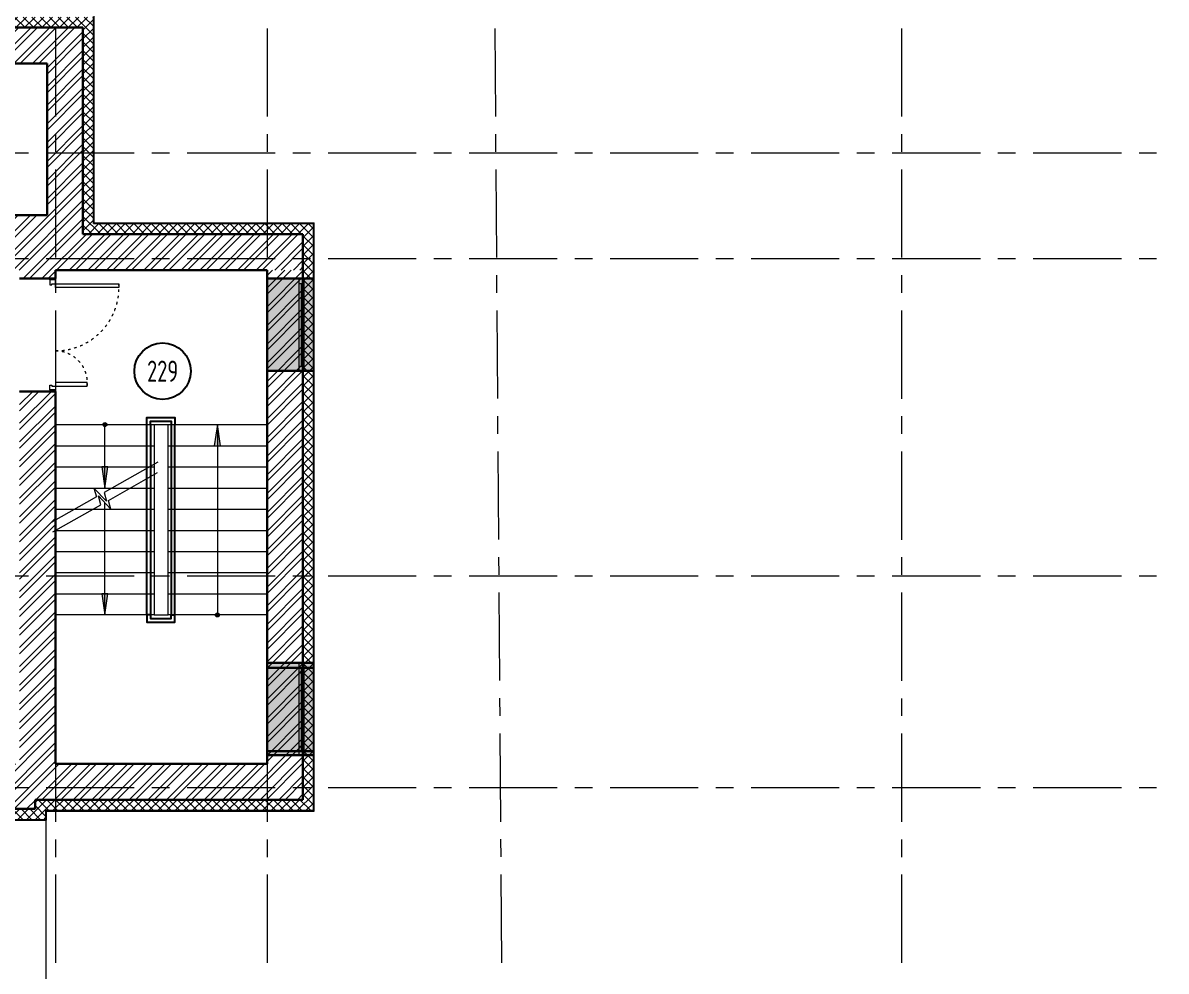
# Model space of a CAD drawing. Header units: millimetres. Extents: x -13407 to 95998, y -2719 to 109387.
# Drawn here: x 17107 to 33321, y 33681 to 47129 of the extents above; entities that cross this region are included whole.
import ezdxf
from ezdxf.enums import TextEntityAlignment as Align

# ---------------------------------------------------------------- set-up
doc = ezdxf.new("R2010")
doc.units = ezdxf.units.MM
doc.linetypes.add('ACAD_ISO03W100', pattern=[30, 12, -18])
doc.linetypes.add('CENTER', pattern=[2, 1.25, -0.25, 0.25, -0.25])
for name, color, linetype, lineweight in [('АР_Двери', 5, 'Continuous', 18), ('АР_Лестницы', 250, 'Continuous', 15), ('АР_Лестницы ограждение', 94, 'Continuous', 25), ('АР_Маркер экспликации', 239, 'Continuous', 13), ('АР_Навесной фасад', 5, 'Continuous', 5), ('АР_Номер помещения', 1, 'Continuous', 25), ('АР_Окна БЛОК', 250, 'Continuous', 13), ('АР_Оси', 193, 'Continuous', 9), ('АР_Помещения_площадь', 19, 'Continuous', 9), ('АР_Сущ Несущая стена', 202, 'Continuous', 30), ('АР_Утеплитель', 250, 'Continuous', 9), ('АР_Штриховка кирпич', 250, 'Continuous', 9)]:
    doc.layers.add(name, color=color, linetype=linetype, lineweight=lineweight)
doc.styles.add('ISOCPEUR', font='isocpeur.ttf', dxfattribs={"width": 0.7})
doc.styles.get("Standard").update_dxf_attribs({"font": 'arial.ttf'})

# ---------------------------------------------------------------- blocks, each defined once
blk = doc.blocks.new('*U271')
h = blk.add_hatch(color=253)
h.dxf.hatch_style = 1
edge = h.paths.add_edge_path()
edge.add_arc((0, 0), 27.6, 359.64, 719.64)
h = blk.add_hatch(color=253)
h.dxf.hatch_style = 1
h.paths.add_polyline_path([(2400, -44), (2400, 44), (2700, 0)])
at = {"color": 253}
blk.add_line((2700, 0), (0, 0), dxfattribs=at)
blk.add_lwpolyline([(2400, 44), (2400, -44), (2700, 0), (2400, 44)], dxfattribs=at)
blk.add_circle((0, 0), 27.6, dxfattribs=at)
blk = doc.blocks.new('*U272')
h = blk.add_hatch(color=253)
h.dxf.hatch_style = 1
edge = h.paths.add_edge_path()
edge.add_arc((0, 0), 27.6, 359.64, 719.64)
h = blk.add_hatch(color=253)
h.dxf.hatch_style = 1
h.paths.add_polyline_path([(600, -44), (600, 44), (900, 0)])
at = {"color": 253}
blk.add_line((900, 0), (0, 0), dxfattribs=at)
blk.add_lwpolyline([(600, 44), (600, -44), (900, 0), (600, 44)], dxfattribs=at)
blk.add_circle((0, 0), 27.6, dxfattribs=at)
blk = doc.blocks.new('дверь 1600')
at = {"color": 253}
for points in [[(983669, -50615), (984119, -50615), (984119, -50566), (983669, -50566)], [(984119, -52016), (983219, -52016), (983219, -52016), (983219, -51966), (984119, -51966)]]:
    blk.add_lwpolyline(points, close=True, dxfattribs=at)
for points in [[(984199, -50491), (984119, -50491), (984119, -50511), (984199, -50511), (984199, -50491)], [(984119, -50511), (984199, -50511), (984199, -50581), (984169, -50581), (984169, -50566), (984119, -50566), (984119, -50511)], [(984119, -52071), (984199, -52071), (984199, -52001), (984169, -52001), (984169, -52016), (984119, -52016), (984119, -52071)], [(984199, -52091), (984119, -52091), (984119, -52071), (984199, -52071), (984199, -52091)]]:
    blk.add_lwpolyline(points, dxfattribs=at)
at = {"color": 253, "linetype": 'ACAD_ISO03W100', "ltscale": 3}
for centre, radius, start, end in [((984121, -50611), 455, 174.2504, 269.7078), ((984120, -51968), 902, 90.0605, 183.0273)]:
    blk.add_arc(centre, radius, start, end, dxfattribs=at)
blk = doc.blocks.new('*U172')
h = blk.add_hatch(color=253)
h.dxf.hatch_style = 1
h.paths.add_polyline_path([(-1180, -450), (0, -450), (0, 220), (-1180, 220)])
at = {"color": 253, "lineweight": 30}
for p, q in [((-1180, -450), (-1180, 220)), ((0, -450), (0, 220))]:
    blk.add_line(p, q, dxfattribs=at)
at = {"color": 253}
for p, q in [((0, 220), (-1180, 220)), ((-1180, 70), (0, 70)), ((-1180, 0), (0, 0)), ((-1110, 0), (-1110, 70)), ((-1110, 35), (-70, 35)), ((-70, 0), (-70, 70)), ((-1180, -450), (0, -450)), ((-1180, -450), (-1180, -450)), ((-1180, -450), (-1180, -450)), ((0, -450), (0, -450)), ((0, -450), (0, -450))]:
    blk.add_line(p, q, dxfattribs=at)
blk = doc.blocks.new('*U381')
at = {"layer": 'АР_Номер помещения', "color": 253}
blk.add_circle((-16310, 5873), 400, dxfattribs=at)
at = {"layer": 'АР_Номер помещения', "color": 253, "style": 'ISOCPEUR', "width": 0.7}
blk.add_attdef('НОМЕР_ПОМЕЩЕНИЯ', text='', height=300, dxfattribs=at).set_placement((-16310, 5873), align=Align.MIDDLE_CENTER)
at = {"layer": 'АР_Помещения_площадь', "color": 253, "lineweight": 30, "width": 0.7, "flags": 104}
blk.add_attdef('ИМЯ_ПОМЕЩЕНИЯ', text='', height=100, dxfattribs=at).set_placement((158, 1217), align=Align.MIDDLE_CENTER)
blk = doc.blocks.new('*U152')
h = blk.add_hatch(color=253)
h.dxf.hatch_style = 1
h.paths.add_polyline_path([(-1310, -450), (0, -450), (0, 220), (-1310, 220)])
at = {"color": 253, "lineweight": 30}
for p, q in [((-1310, -450), (-1310, 220)), ((0, -450), (0, 220))]:
    blk.add_line(p, q, dxfattribs=at)
at = {"color": 253}
for p, q in [((0, 220), (-1310, 220)), ((-1310, 70), (0, 70)), ((-1310, 0), (0, 0)), ((-1240, 0), (-1240, 70)), ((-1240, 35), (-70, 35)), ((-70, 0), (-70, 70)), ((-1310, -450), (0, -450)), ((-1310, -450), (-1310, -450)), ((-1310, -450), (-1310, -450)), ((0, -450), (0, -450)), ((0, -450), (0, -450))]:
    blk.add_line(p, q, dxfattribs=at)
blk = doc.blocks.new('*U153')
h = blk.add_hatch(color=253)
h.dxf.hatch_style = 1
h.paths.add_polyline_path([(-1310, -450), (0, -450), (0, 220), (-1310, 220)])
at = {"color": 253, "lineweight": 30}
for p, q in [((-1310, -450), (-1310, 220)), ((0, -450), (0, 220))]:
    blk.add_line(p, q, dxfattribs=at)
at = {"color": 253}
for p, q in [((0, 220), (-1310, 220)), ((-1310, 70), (0, 70)), ((-1310, 0), (0, 0)), ((-1240, 0), (-1240, 70)), ((-1240, 35), (-70, 35)), ((-70, 0), (-70, 70)), ((-1310, -450), (0, -450)), ((-1310, -450), (-1310, -450)), ((-1310, -450), (-1310, -450)), ((0, -450), (0, -450)), ((0, -450), (0, -450))]:
    blk.add_line(p, q, dxfattribs=at)

msp = doc.modelspace()

# ---------------------------------------------------------------- hatches: boundary and pattern name
at = {"layer": 'АР_Лестницы'}
h = msp.add_hatch(color=253, dxfattribs=at)
h.dxf.hatch_style = 1
h.paths.add_polyline_path([(18226, 39032.2), (18314.6, 39032.2), (18270.3, 38732.2)])
at = {"layer": 'АР_Утеплитель', "ltscale": 100}
h = msp.add_hatch(dxfattribs=at)
h.set_pattern_fill('ANSI37', color=253, scale=700)
h.set_pattern_definition([(45, (-945096.63, 49045.73), (-61.871843, 61.871843), []), (135, (-945096.63, 49045.73), (-61.871843, -61.871843), [])])
h.paths.add_polyline_path([(14984.6, 47631), (14834.6, 47631), (14829.8, 47062.2), (17959.8, 47062.2), (17959.8, 44132.2), (21080, 44132.2), (21080, 36112.2), (17279.8, 36112.2), (17279.8, 35982.2), (11889.8, 35982.2), (11889.8, 27372.2), (16865, 27372.2), (16865, 31337.2), (51665, 31337.2), (51665, 27372.2), (62165, 27372.2), (62165, 9502.2), (68515, 9502.2), (68515, -207.8), (55415, -207.8), (55415, 6142.2), (47535, 6142.2), (47535, 11332.2), (38999.7, 11332.2), (38999.7, 10932.2), (39149.7, 10932.2), (39149.7, 11182.2), (47385, 11182.2), (47385, 5992.2), (55265, 5992.2), (55265, -357.8), (68665, -357.8), (68665, 9652.2), (62315, 9652.2), (62315, 27522.2), (51815, 27522.2), (51815, 31487.2), (16715, 31487.2), (16715, 27522.2), (12039.8, 27522.2), (12039.8, 35832.2), (17429.8, 35832.2), (17429.8, 35962.2), (21230, 35962.2), (21230, 44282.2), (18109.8, 44282.2), (18109.8, 47212.2), (14979.8, 47212.2)])
h.paths.add_polyline_path([(14829.8, 49271), (14979.8, 49271), (14979.8, 50412.5), (15129.8, 50412.5), (15129.8, 50562.5), (14829.8, 50562.5)])
at = {"layer": 'АР_Штриховка кирпич', "ltscale": 100}
h = msp.add_hatch(dxfattribs=at)
h.set_pattern_fill('ANSI32', color=253, scale=500)
h.set_pattern_definition([(45, (76865.7, -55313.48), (-132.58252, 132.58252), []), (45, (76954.09, -55313.48), (-132.58252, 132.58252), [])])
h.paths.add_polyline_path([(17959.8, 47062.2), (17449.8, 46552.2), (17449.8, 44402.2), (16830, 44402.2), (16830, 43622.2), (17060, 43622.2), (17060, 43502.2), (17569.9, 43502.2), (17569.9, 43622.2), (20569.9, 43622.2), (20570, 43622.2), (21080, 43622.2), (21080, 44132.4), (17959.8, 44132.2)])
h.paths.add_polyline_path([(14829.4, 48287.2), (14829.4, 47931), (14824.7, 47566), (14315.2, 47566), (14319.8, 43622), (15730, 43622.2), (15729.9, 44402.2), (15099.8, 44402.1), (15099.8, 46552.2), (17449.8, 46552.2), (17959.8, 47062.2), (14830.2, 47062.2), (14829.8, 50562.5), (15129.8, 50562.5), (15129.8, 51055.9), (14319.8, 51055.9), (14320, 49336), (14829.6, 49336), (14829.4, 49571), (14829.8, 49571), (14829.8, 48287.2)])
h = msp.add_hatch(dxfattribs=at)
h.set_pattern_fill('ANSI32', color=253, scale=500)
h.set_pattern_definition([(45, (-951676.66, 109509.3), (-132.58252, 132.58252), []), (45, (-951588.28, 109509.3), (-132.58252, 132.58252), [])])
h.paths.add_polyline_path([(17279.8, 36112.2), (21080, 36112.2), (21080, 43622.2), (20569.9, 43622.2), (20569.9, 36622.2), (17570, 36622.2), (17569.9, 41902.2), (17060, 41902.2), (17060, 36622.2), (11889.8, 36622.2), (11889.8, 35982.2), (17279.8, 35982.2)])

# ---------------------------------------------------------------- linework, layer by layer
at = {"layer": 'АР_Лестницы', "color": 253, "ltscale": 100}
for p, q in [((18970.6, 41432.2), (19169.3, 41432.2)), ((17570, 41132.2), (18970.6, 41132.2)), ((19169.3, 41132.2), (20570.2, 41132.2)), ((17570, 40832.2), (18970.6, 40832.2)), ((19169.3, 40832.2), (20570.1, 40832.2)), ((17570, 40532.2), (18970.6, 40532.2)), ((19169.3, 40532.2), (20570.1, 40532.2)), ((17570, 40232.2), (18970.6, 40232.2)), ((19169.4, 40232.2), (20570.1, 40232.2)), ((17570, 39932.2), (18970.6, 39932.2)), ((19169.4, 39932.2), (20570.1, 39932.2)), ((17570, 39632.2), (18970.6, 39632.2)), ((19169.4, 39632.2), (20570.1, 39632.2)), ((17570, 39332.2), (18970.6, 39332.2)), ((19169.4, 39332.2), (20570.1, 39332.2)), ((17570, 39032.2), (18970.6, 39032.2)), ((19169.4, 39032.2), (20570.1, 39032.2)), ((18970.6, 38732.2), (19169.3, 38732.2))]:
    msp.add_line(p, q, dxfattribs=at)
at = {"layer": 'АР_Лестницы', "color": 253}
msp.add_line((18270.3, 38732.2), (18270.3, 40324.5), dxfattribs=at)
at = {"layer": 'АР_Лестницы', "color": 253, "ltscale": 100}
for points in [[(17570, 38732.2), (17570, 41432.2), (18970.6, 41432.2), (18970.6, 38732.2)], [(19169.3, 38732.2), (19169.3, 41432.2), (20569.9, 41432.2), (20569.9, 38732.2)]]:
    msp.add_lwpolyline(points, close=True, dxfattribs=at)
at = {"layer": 'АР_Лестницы', "color": 253, "ltscale": 25}
for points in [[(19019.8, 40899.7), (18259.2, 40469.2), (18293.6, 40345.1), (18116, 40531.8), (18150.4, 40407.7), (17507, 40043.5)], [(17531, 39910.1), (18213.4, 40296.4), (18179, 40420.5), (18356.6, 40233.8), (18322.2, 40357.9), (19018.1, 40751.8)]]:
    msp.add_lwpolyline(points, dxfattribs=at)
at = {"layer": 'АР_Лестницы', "color": 253}
msp.add_lwpolyline([(18314.6, 39032.2), (18226, 39032.2), (18270.3, 38732.2), (18314.6, 39032.2)], dxfattribs=at)
at = {"layer": 'АР_Лестницы ограждение', "color": 253, "ltscale": 100}
for points in [[(18866, 41432.2), (18866, 41532.5), (19261.9, 41532.5), (19261.9, 41432.2)], [(18916, 38732.2), (18866, 38732.2), (18866, 41432.2)], [(18916, 41432.2), (18916, 41482.5), (19211.9, 41482.5), (19211.9, 41432.2)], [(18916, 41432.2), (18916, 38732.2)], [(19211.9, 38732.2), (19261.9, 38732.2), (19261.9, 41432.2)], [(19211.9, 41432.2), (19211.9, 38732.2)], [(18866, 38732.2), (18866, 38631.9), (19261.9, 38631.9), (19261.9, 38736.6)], [(18916, 38732.2), (18916, 38681.9), (19211.9, 38681.9), (19211.9, 38736.6)]]:
    msp.add_lwpolyline(points, dxfattribs=at)
at = {"layer": 'АР_Навесной фасад', "color": 253, "ltscale": 100}
for p, q in [((18109.8, 44282.2), (18109.8, 47212.2)), ((18119.8, 44292.2), (18119.8, 47222.2)), ((18109.8, 44282.2), (21230, 44282.2)), ((18119.8, 44292.2), (21240, 44292.2)), ((21230, 35962.2), (21230, 44282.2)), ((21240, 35952.2), (21240, 44292.2)), ((17429.8, 35962.2), (21230, 35962.2)), ((17439.8, 35952.2), (21240, 35952.2)), ((12039.8, 35832.2), (17429.8, 35832.2)), ((12049.8, 35822.2), (17439.8, 35822.2))]:
    msp.add_line(p, q, dxfattribs=at)
for points in [[(17429.8, 35962.2), (17429.8, 35832.2)], [(17439.8, 35952.2), (17439.8, 35822.2)], [(17439.8, 31497.2), (17439.8, 35822.2)]]:
    msp.add_lwpolyline(points, dxfattribs=at)
at = {"layer": 'АР_Оси', "color": 253, "linetype": 'CENTER', "ltscale": 1000}
for p, q in [((17569.9, 79049.7), (17569.9, 23317.3)), ((20569.9, 79049.7), (20569.9, 23317.3)), ((23569.9, 79049.7), (23969.9, 23317.3)), ((29569.9, 79049.7), (29569.9, 23317.3)), ((-12563.8, 45287.2), (70614.6, 45287.2)), ((-12563.8, 43787.2), (70614.6, 43787.2)), ((-12563.8, 39287.2), (70614.6, 39287.2)), ((-12563.8, 36287.2), (70614.6, 36287.2))]:
    msp.add_line(p, q, dxfattribs=at)
at = {"layer": 'АР_Сущ Несущая стена', "color": 253, "ltscale": 100}
for p, q in [((17959.8, 47062.2), (14829.8, 47062.2)), ((17959.8, 44132.2), (17959.8, 47062.2)), ((17449.8, 46552.2), (15099.8, 46552.2)), ((17449.8, 44402.2), (17449.8, 46552.2)), ((17449.8, 44402.2), (16830, 44402.2)), ((17959.8, 44132.2), (21080, 44132.2)), ((21080, 36112.2), (21080, 44132.2)), ((17569.9, 43622.2), (20570, 43622.2)), ((20570, 36622.2), (20570, 43622.2)), ((17060, 43502.2), (17570, 43502.2)), ((17060, 41902.2), (17570, 41902.2)), ((17570, 36622.2), (17570, 41902.2)), ((17570, 36622.2), (20570, 36622.2)), ((17279.8, 36112.2), (21080, 36112.2)), ((11889.8, 35982.2), (17279.8, 35982.2))]:
    msp.add_line(p, q, dxfattribs=at)
for points in [[(17569.9, 43502.2), (17569.9, 43622.2)], [(17279.8, 36112.2), (17279.8, 35982.2)]]:
    msp.add_lwpolyline(points, dxfattribs=at)

# ---------------------------------------------------------------- block references
at = {"layer": 'АР_Двери', "color": 253, "rotation": 180}
msp.add_blockref('дверь 1600', (1001688.9, -8588.3), dxfattribs=at)
at = {"layer": 'АР_Лестницы', "color": 253, "ltscale": 100}
for name, p, rotation in [('*U272', (18270.3, 41432.2), 270), ('*U271', (19866, 38732.2), 89.99999999999999)]:
    msp.add_blockref(name, p, dxfattribs=dict(at, rotation=rotation))
at = {"layer": 'АР_Маркер экспликации', "color": 253}
ref = msp.add_blockref('*U381', (35399.2, 36316.8), dxfattribs=at)
ref.add_attrib('НОМЕР_ПОМЕЩЕНИЯ', '229', dxfattribs={"layer": 'АР_Номер помещения', "color": 253, "height": 300, "style": 'ISOCPEUR', "width": 0.7}).set_placement((19089.7, 42189.5), align=Align.MIDDLE_CENTER)
at = {"layer": 'АР_Окна БЛОК', "color": 253, "rotation": 270}
for name, p in [('*U153', (21020, 42192.2)), ('*U172', (21020, 36802.2)), ('*U152', (21020.1, 36742.2))]:
    msp.add_blockref(name, p, dxfattribs=at)

doc.saveas('drawing.dxf')
